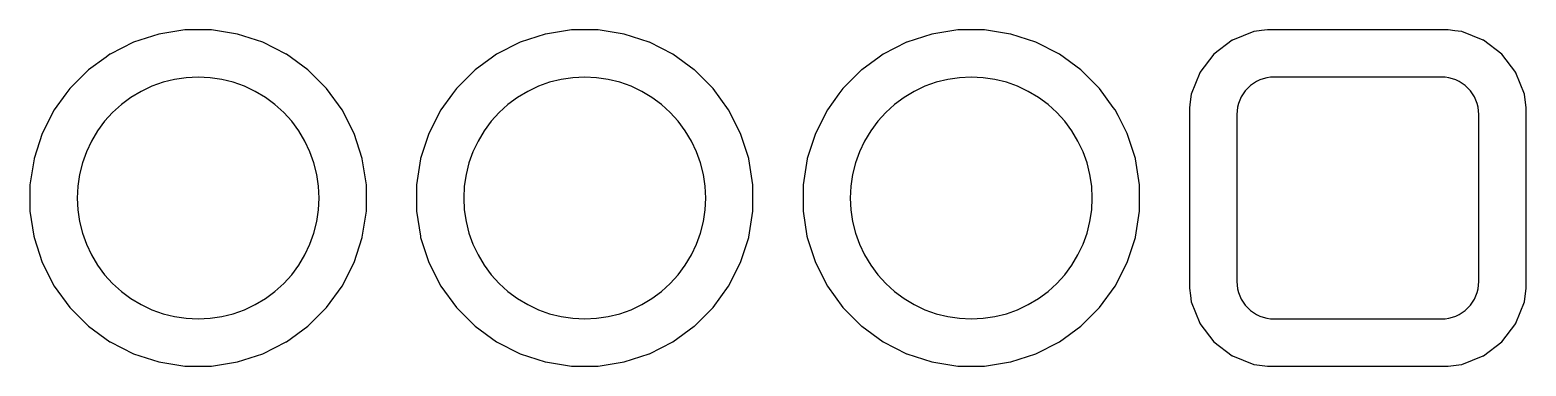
# Model space of a CAD drawing. Header units: metres. Extents: x 92.3 to 181.5, y -134.8 to -50.6.
# Drawn here: x 148.07 to 157.91, y -94.94 to -92.72 of the extents above; entities that cross this region are included whole.
import ezdxf

# ---------------------------------------------------------------- set-up
doc = ezdxf.new("R2010")
doc.units = ezdxf.units.M

msp = doc.modelspace()

# ---------------------------------------------------------------- linework, layer by layer
for points in [[(148.0745, -93.7427), (148.0745, -93.7427), (148.0745, -93.7428), (148.0745, -93.7429), (148.0745, -93.743), (148.0745, -93.743), (148.0745, -93.7431), (148.0745, -93.7432), (148.0745, -93.7433), (148.0745, -93.7434), (148.0745, -93.9166), (148.0745, -93.9167), (148.0745, -93.9168), (148.0745, -93.9169), (148.0745, -93.917), (148.0745, -93.917), (148.0745, -93.9171), (148.0745, -93.9172), (148.0745, -93.9173), (148.0746, -93.9174), (148.1005, -94.0811), (148.1017, -94.0885), (148.1017, -94.0886), (148.1017, -94.0887), (148.1017, -94.0888), (148.1017, -94.0889), (148.1017, -94.0889), (148.1018, -94.089), (148.1018, -94.0891), (148.1018, -94.0892), (148.1018, -94.0892), (148.1554, -94.254), (148.1554, -94.2541), (148.1554, -94.2542), (148.1555, -94.2543), (148.1555, -94.2544), (148.1555, -94.2544), (148.1555, -94.2544), (148.1556, -94.2545), (148.1556, -94.2546), (148.1557, -94.2547), (148.2343, -94.4091), (148.2344, -94.4091), (148.2344, -94.4092), (148.2345, -94.4093), (148.2345, -94.4094), (148.2345, -94.4094), (148.2346, -94.4095), (148.2346, -94.4096), (148.2347, -94.4096), (148.2347, -94.4097), (148.3365, -94.5499), (148.3366, -94.5499), (148.3367, -94.55), (148.3367, -94.5501), (148.3368, -94.5502), (148.3368, -94.5502), (148.3368, -94.5502), (148.3369, -94.5503), (148.337, -94.5504), (148.3371, -94.5505), (148.4595, -94.6729), (148.4596, -94.673), (148.4597, -94.6731), (148.4598, -94.6732), (148.4598, -94.6732), (148.4598, -94.6732), (148.4599, -94.6733), (148.46, -94.6733), (148.4601, -94.6734), (148.4601, -94.6735), (148.6003, -94.7753), (148.6004, -94.7753), (148.6004, -94.7754), (148.6005, -94.7754), (148.6006, -94.7755), (148.6006, -94.7755), (148.6007, -94.7755), (148.6008, -94.7756), (148.6009, -94.7756), (148.6009, -94.7757), (148.7553, -94.8543), (148.7554, -94.8544), (148.7555, -94.8544), (148.7556, -94.8545), (148.7556, -94.8545), (148.7556, -94.8545), (148.7557, -94.8545), (148.7558, -94.8546), (148.7559, -94.8546), (148.756, -94.8546), (148.9208, -94.9082), (148.9208, -94.9082), (148.9209, -94.9082), (148.921, -94.9082), (148.9211, -94.9083), (148.9211, -94.9083), (148.9212, -94.9083), (148.9213, -94.9083), (148.9214, -94.9083), (148.9215, -94.9083), (149.0926, -94.9354), (149.0927, -94.9355), (149.0928, -94.9355), (149.0929, -94.9355), (149.093, -94.9355), (149.093, -94.9355), (149.0931, -94.9355), (149.0932, -94.9355), (149.0933, -94.9355), (149.0934, -94.9355), (149.2666, -94.9355), (149.2667, -94.9355), (149.2668, -94.9355), (149.2669, -94.9355), (149.267, -94.9355), (149.267, -94.9355), (149.2671, -94.9355), (149.2672, -94.9355), (149.2673, -94.9355), (149.2674, -94.9354), (149.4385, -94.9083), (149.4386, -94.9083), (149.4387, -94.9083), (149.4388, -94.9083), (149.4389, -94.9083), (149.4389, -94.9083), (149.439, -94.9082), (149.4391, -94.9082), (149.4392, -94.9082), (149.4392, -94.9082), (149.604, -94.8546), (149.6041, -94.8546), (149.6042, -94.8546), (149.6043, -94.8545), (149.6044, -94.8545), (149.6044, -94.8545), (149.6044, -94.8545), (149.6045, -94.8544), (149.6046, -94.8544), (149.6047, -94.8543), (149.7591, -94.7757), (149.7591, -94.7756), (149.7592, -94.7756), (149.7593, -94.7755), (149.7594, -94.7755), (149.7594, -94.7755), (149.7595, -94.7754), (149.7596, -94.7754), (149.7596, -94.7753), (149.7597, -94.7753), (149.8999, -94.6735), (149.8999, -94.6734), (149.9, -94.6733), (149.9001, -94.6733), (149.9002, -94.6732), (149.9002, -94.6732), (149.9002, -94.6732), (149.9003, -94.6731), (149.9004, -94.673), (149.9005, -94.6729), (150.0229, -94.5505), (150.023, -94.5504), (150.0231, -94.5503), (150.0232, -94.5502), (150.0232, -94.5502), (150.0232, -94.5502), (150.0233, -94.5501), (150.0233, -94.55), (150.0234, -94.5499), (150.0235, -94.5499), (150.1253, -94.4097), (150.1253, -94.4096), (150.1254, -94.4096), (150.1254, -94.4095), (150.1255, -94.4094), (150.1255, -94.4094), (150.1255, -94.4093), (150.1256, -94.4092), (150.1256, -94.4091), (150.1257, -94.4091), (150.2043, -94.2547), (150.2044, -94.2546), (150.2044, -94.2545), (150.2045, -94.2544), (150.2045, -94.2544), (150.2045, -94.2544), (150.2045, -94.2543), (150.2046, -94.2542), (150.2046, -94.2541), (150.2046, -94.254), (150.2582, -94.0892), (150.2582, -94.0892), (150.2582, -94.0891), (150.2582, -94.089), (150.2583, -94.0889), (150.2583, -94.0889), (150.2583, -94.0888), (150.2583, -94.0887), (150.2583, -94.0886), (150.2583, -94.0885), (150.2854, -93.9174), (150.2855, -93.9173), (150.2855, -93.9172), (150.2855, -93.9171), (150.2855, -93.917), (150.2855, -93.917), (150.2855, -93.9169), (150.2855, -93.9168), (150.2855, -93.9167), (150.2855, -93.9166), (150.2855, -93.7434), (150.2855, -93.7433), (150.2855, -93.7432), (150.2855, -93.7431), (150.2855, -93.743), (150.2855, -93.743), (150.2855, -93.7429), (150.2855, -93.7428), (150.2855, -93.7427), (150.2854, -93.7426), (150.2583, -93.5715), (150.2583, -93.5714), (150.2583, -93.5713), (150.2583, -93.5712), (150.2583, -93.5711), (150.2583, -93.5711), (150.2582, -93.571), (150.2582, -93.5709), (150.2582, -93.5708), (150.2582, -93.5708), (150.2046, -93.406), (150.2046, -93.4059), (150.2046, -93.4058), (150.2045, -93.4057), (150.2045, -93.4056), (150.2045, -93.4056), (150.2045, -93.4056), (150.2044, -93.4055), (150.2044, -93.4054), (150.2043, -93.4053), (150.1257, -93.2509), (150.1256, -93.2509), (150.1256, -93.2508), (150.1255, -93.2507), (150.1255, -93.2506), (150.1255, -93.2506), (150.1254, -93.2505), (150.1254, -93.2504), (150.1253, -93.2504), (150.1253, -93.2503), (150.0235, -93.1101), (150.0234, -93.1101), (150.0233, -93.11), (150.0233, -93.1099), (150.0232, -93.1098), (150.0232, -93.1098), (150.0232, -93.1098), (150.0231, -93.1097), (150.023, -93.1096), (150.0229, -93.1095), (149.9005, -92.9871), (149.9004, -92.987), (149.9003, -92.9869), (149.9002, -92.9868), (149.9002, -92.9868), (149.9002, -92.9868), (149.9001, -92.9867), (149.9, -92.9867), (149.8999, -92.9866), (149.8999, -92.9865), (149.7597, -92.8847), (149.7596, -92.8847), (149.7596, -92.8846), (149.7595, -92.8846), (149.7594, -92.8845), (149.7594, -92.8845), (149.7593, -92.8845), (149.7592, -92.8844), (149.7591, -92.8844), (149.7591, -92.8843), (149.6047, -92.8057), (149.6046, -92.8056), (149.6045, -92.8056), (149.6044, -92.8055), (149.6044, -92.8055), (149.6044, -92.8055), (149.6043, -92.8055), (149.6042, -92.8054), (149.6041, -92.8054), (149.604, -92.8054), (149.4392, -92.7518), (149.4391, -92.7518), (149.4391, -92.7518), (149.439, -92.7518), (149.4388, -92.7517), (149.4387, -92.7517), (149.4386, -92.7517), (149.4386, -92.7517), (149.4385, -92.7517), (149.4385, -92.7517), (149.4385, -92.7517), (149.3071, -92.7308), (149.2674, -92.7246), (149.2673, -92.7245), (149.2672, -92.7245), (149.2671, -92.7245), (149.267, -92.7245), (149.267, -92.7245), (149.2669, -92.7245), (149.2668, -92.7245), (149.2667, -92.7245), (149.2666, -92.7245), (149.0934, -92.7245), (149.0933, -92.7245), (149.0932, -92.7245), (149.0931, -92.7245), (149.093, -92.7245), (149.093, -92.7245), (149.0929, -92.7245), (149.0928, -92.7245), (149.0927, -92.7245), (149.0926, -92.7246), (149.0529, -92.7308), (148.9215, -92.7517), (148.9214, -92.7517), (148.9213, -92.7517), (148.9212, -92.7517), (148.9211, -92.7517), (148.9211, -92.7517), (148.921, -92.7518), (148.9209, -92.7518), (148.9209, -92.7518), (148.9208, -92.7518), (148.756, -92.8054), (148.7559, -92.8054), (148.7558, -92.8054), (148.7557, -92.8055), (148.7556, -92.8055), (148.7556, -92.8055), (148.7555, -92.8055), (148.7555, -92.8056), (148.7554, -92.8056), (148.7553, -92.8057), (148.6009, -92.8843), (148.6009, -92.8844), (148.6008, -92.8844), (148.6007, -92.8845), (148.6006, -92.8845), (148.6006, -92.8845), (148.6005, -92.8846), (148.6004, -92.8846), (148.6004, -92.8847), (148.6003, -92.8847), (148.5747, -92.9033), (148.4601, -92.9865), (148.4601, -92.9866), (148.46, -92.9866), (148.4599, -92.9867), (148.4599, -92.9867), (148.4598, -92.9868), (148.4597, -92.9869), (148.4596, -92.987), (148.4595, -92.9871), (148.3371, -93.1095), (148.337, -93.1096), (148.3369, -93.1097), (148.3368, -93.1098), (148.3367, -93.1099), (148.3367, -93.1099), (148.3366, -93.11), (148.3366, -93.1101), (148.3365, -93.1101), (148.3365, -93.1101), (148.3108, -93.1455), (148.2347, -93.2503), (148.2347, -93.2504), (148.2346, -93.2504), (148.2346, -93.2505), (148.2345, -93.2506), (148.2345, -93.2506), (148.2345, -93.2507), (148.2344, -93.2508), (148.2344, -93.2509), (148.2343, -93.2509), (148.1557, -93.4053), (148.1556, -93.4054), (148.1556, -93.4055), (148.1555, -93.4055), (148.1555, -93.4056), (148.1555, -93.4056), (148.1555, -93.4057), (148.1554, -93.4058), (148.1554, -93.4059), (148.1554, -93.406), (148.1018, -93.5708), (148.1018, -93.5709), (148.1018, -93.5709), (148.1018, -93.571), (148.1017, -93.5711), (148.1017, -93.5711), (148.1017, -93.5712), (148.1017, -93.5713), (148.1017, -93.5714), (148.1017, -93.5715), (148.0746, -93.7426), (148.0745, -93.7427)], [(150.6145, -93.7427), (150.6145, -93.7427), (150.6145, -93.7428), (150.6145, -93.7429), (150.6145, -93.743), (150.6145, -93.743), (150.6145, -93.7431), (150.6145, -93.7432), (150.6145, -93.7433), (150.6145, -93.7434), (150.6145, -93.9166), (150.6145, -93.9167), (150.6145, -93.9168), (150.6145, -93.9169), (150.6145, -93.917), (150.6145, -93.917), (150.6145, -93.9171), (150.6145, -93.9172), (150.6145, -93.9173), (150.6146, -93.9174), (150.6405, -94.0811), (150.6417, -94.0885), (150.6417, -94.0886), (150.6417, -94.0887), (150.6417, -94.0888), (150.6417, -94.0889), (150.6417, -94.0889), (150.6418, -94.089), (150.6418, -94.0891), (150.6418, -94.0892), (150.6418, -94.0892), (150.6954, -94.254), (150.6954, -94.2541), (150.6954, -94.2542), (150.6955, -94.2543), (150.6955, -94.2544), (150.6955, -94.2544), (150.6955, -94.2544), (150.6956, -94.2545), (150.6956, -94.2546), (150.6957, -94.2547), (150.7743, -94.4091), (150.7744, -94.4091), (150.7744, -94.4092), (150.7745, -94.4093), (150.7745, -94.4094), (150.7745, -94.4094), (150.7746, -94.4095), (150.7746, -94.4096), (150.7747, -94.4096), (150.7747, -94.4097), (150.8765, -94.5499), (150.8766, -94.5499), (150.8767, -94.55), (150.8767, -94.5501), (150.8768, -94.5502), (150.8768, -94.5502), (150.8768, -94.5502), (150.8769, -94.5503), (150.877, -94.5504), (150.8771, -94.5505), (150.9995, -94.6729), (150.9996, -94.673), (150.9997, -94.6731), (150.9998, -94.6732), (150.9998, -94.6732), (150.9998, -94.6732), (150.9999, -94.6733), (151, -94.6733), (151.0001, -94.6734), (151.0001, -94.6735), (151.1403, -94.7753), (151.1404, -94.7753), (151.1404, -94.7754), (151.1405, -94.7754), (151.1406, -94.7755), (151.1406, -94.7755), (151.1407, -94.7755), (151.1408, -94.7756), (151.1409, -94.7756), (151.1409, -94.7757), (151.2953, -94.8543), (151.2954, -94.8544), (151.2955, -94.8544), (151.2956, -94.8545), (151.2956, -94.8545), (151.2956, -94.8545), (151.2957, -94.8545), (151.2958, -94.8546), (151.2959, -94.8546), (151.296, -94.8546), (151.4608, -94.9082), (151.4608, -94.9082), (151.4609, -94.9082), (151.461, -94.9082), (151.4611, -94.9083), (151.4611, -94.9083), (151.4612, -94.9083), (151.4613, -94.9083), (151.4614, -94.9083), (151.4615, -94.9083), (151.6326, -94.9354), (151.6327, -94.9355), (151.6328, -94.9355), (151.6329, -94.9355), (151.633, -94.9355), (151.633, -94.9355), (151.6331, -94.9355), (151.6332, -94.9355), (151.6333, -94.9355), (151.6334, -94.9355), (151.8066, -94.9355), (151.8067, -94.9355), (151.8068, -94.9355), (151.8069, -94.9355), (151.807, -94.9355), (151.807, -94.9355), (151.8071, -94.9355), (151.8072, -94.9355), (151.8073, -94.9355), (151.8074, -94.9354), (151.9785, -94.9083), (151.9786, -94.9083), (151.9787, -94.9083), (151.9788, -94.9083), (151.9789, -94.9083), (151.9789, -94.9083), (151.979, -94.9082), (151.9791, -94.9082), (151.9792, -94.9082), (151.9792, -94.9082), (152.144, -94.8546), (152.1441, -94.8546), (152.1442, -94.8546), (152.1443, -94.8545), (152.1444, -94.8545), (152.1444, -94.8545), (152.1444, -94.8545), (152.1445, -94.8544), (152.1446, -94.8544), (152.1447, -94.8543), (152.2991, -94.7757), (152.2991, -94.7756), (152.2992, -94.7756), (152.2993, -94.7755), (152.2994, -94.7755), (152.2994, -94.7755), (152.2995, -94.7754), (152.2996, -94.7754), (152.2996, -94.7753), (152.2997, -94.7753), (152.4399, -94.6735), (152.4399, -94.6734), (152.44, -94.6733), (152.4401, -94.6733), (152.4402, -94.6732), (152.4402, -94.6732), (152.4402, -94.6732), (152.4403, -94.6731), (152.4404, -94.673), (152.4405, -94.6729), (152.5629, -94.5505), (152.563, -94.5504), (152.5631, -94.5503), (152.5632, -94.5502), (152.5632, -94.5502), (152.5632, -94.5502), (152.5633, -94.5501), (152.5633, -94.55), (152.5634, -94.5499), (152.5635, -94.5499), (152.6653, -94.4097), (152.6653, -94.4096), (152.6654, -94.4096), (152.6654, -94.4095), (152.6655, -94.4094), (152.6655, -94.4094), (152.6655, -94.4093), (152.6656, -94.4092), (152.6656, -94.4091), (152.6657, -94.4091), (152.7443, -94.2547), (152.7444, -94.2546), (152.7444, -94.2545), (152.7445, -94.2544), (152.7445, -94.2544), (152.7445, -94.2544), (152.7445, -94.2543), (152.7446, -94.2542), (152.7446, -94.2541), (152.7446, -94.254), (152.7982, -94.0892), (152.7982, -94.0892), (152.7982, -94.0891), (152.7982, -94.089), (152.7983, -94.0889), (152.7983, -94.0889), (152.7983, -94.0888), (152.7983, -94.0887), (152.7983, -94.0886), (152.7983, -94.0885), (152.8254, -93.9174), (152.8255, -93.9173), (152.8255, -93.9172), (152.8255, -93.9171), (152.8255, -93.917), (152.8255, -93.917), (152.8255, -93.9169), (152.8255, -93.9168), (152.8255, -93.9167), (152.8255, -93.9166), (152.8255, -93.7434), (152.8255, -93.7433), (152.8255, -93.7432), (152.8255, -93.7431), (152.8255, -93.743), (152.8255, -93.743), (152.8255, -93.7429), (152.8255, -93.7428), (152.8255, -93.7427), (152.8254, -93.7426), (152.7983, -93.5715), (152.7983, -93.5714), (152.7983, -93.5713), (152.7983, -93.5712), (152.7983, -93.5711), (152.7983, -93.5711), (152.7982, -93.571), (152.7982, -93.5709), (152.7982, -93.5708), (152.7982, -93.5708), (152.7446, -93.406), (152.7446, -93.4059), (152.7446, -93.4058), (152.7445, -93.4057), (152.7445, -93.4056), (152.7445, -93.4056), (152.7445, -93.4056), (152.7444, -93.4055), (152.7444, -93.4054), (152.7443, -93.4053), (152.6657, -93.2509), (152.6656, -93.2509), (152.6656, -93.2508), (152.6655, -93.2507), (152.6655, -93.2506), (152.6655, -93.2506), (152.6654, -93.2505), (152.6654, -93.2504), (152.6653, -93.2504), (152.6653, -93.2503), (152.5635, -93.1101), (152.5634, -93.1101), (152.5633, -93.11), (152.5633, -93.1099), (152.5632, -93.1098), (152.5632, -93.1098), (152.5632, -93.1098), (152.5631, -93.1097), (152.563, -93.1096), (152.5629, -93.1095), (152.4405, -92.9871), (152.4404, -92.987), (152.4403, -92.9869), (152.4402, -92.9868), (152.4402, -92.9868), (152.4402, -92.9868), (152.4401, -92.9867), (152.44, -92.9867), (152.4399, -92.9866), (152.4399, -92.9865), (152.2997, -92.8847), (152.2996, -92.8847), (152.2996, -92.8846), (152.2995, -92.8846), (152.2994, -92.8845), (152.2994, -92.8845), (152.2993, -92.8845), (152.2992, -92.8844), (152.2991, -92.8844), (152.2991, -92.8843), (152.1447, -92.8057), (152.1446, -92.8056), (152.1445, -92.8056), (152.1444, -92.8055), (152.1444, -92.8055), (152.1444, -92.8055), (152.1443, -92.8055), (152.1442, -92.8054), (152.1441, -92.8054), (152.144, -92.8054), (151.9792, -92.7518), (151.9791, -92.7518), (151.9791, -92.7518), (151.979, -92.7518), (151.9788, -92.7517), (151.9787, -92.7517), (151.9786, -92.7517), (151.9786, -92.7517), (151.9785, -92.7517), (151.9785, -92.7517), (151.9785, -92.7517), (151.8471, -92.7308), (151.8074, -92.7246), (151.8073, -92.7245), (151.8072, -92.7245), (151.8071, -92.7245), (151.807, -92.7245), (151.807, -92.7245), (151.8069, -92.7245), (151.8068, -92.7245), (151.8067, -92.7245), (151.8066, -92.7245), (151.6334, -92.7245), (151.6333, -92.7245), (151.6332, -92.7245), (151.6331, -92.7245), (151.633, -92.7245), (151.633, -92.7245), (151.6329, -92.7245), (151.6328, -92.7245), (151.6327, -92.7245), (151.6326, -92.7246), (151.5929, -92.7308), (151.4615, -92.7517), (151.4614, -92.7517), (151.4613, -92.7517), (151.4612, -92.7517), (151.4611, -92.7517), (151.4611, -92.7517), (151.461, -92.7518), (151.4609, -92.7518), (151.4609, -92.7518), (151.4608, -92.7518), (151.296, -92.8054), (151.2959, -92.8054), (151.2958, -92.8054), (151.2957, -92.8055), (151.2956, -92.8055), (151.2956, -92.8055), (151.2955, -92.8055), (151.2955, -92.8056), (151.2954, -92.8056), (151.2953, -92.8057), (151.1409, -92.8843), (151.1409, -92.8844), (151.1408, -92.8844), (151.1407, -92.8845), (151.1406, -92.8845), (151.1406, -92.8845), (151.1405, -92.8846), (151.1404, -92.8846), (151.1404, -92.8847), (151.1403, -92.8847), (151.1147, -92.9033), (151.0001, -92.9865), (151.0001, -92.9866), (151, -92.9866), (150.9999, -92.9867), (150.9999, -92.9867), (150.9998, -92.9868), (150.9997, -92.9869), (150.9996, -92.987), (150.9995, -92.9871), (150.8771, -93.1095), (150.877, -93.1096), (150.8769, -93.1097), (150.8768, -93.1098), (150.8767, -93.1099), (150.8767, -93.1099), (150.8766, -93.11), (150.8766, -93.1101), (150.8765, -93.1101), (150.8765, -93.1101), (150.8508, -93.1455), (150.7747, -93.2503), (150.7747, -93.2504), (150.7746, -93.2504), (150.7746, -93.2505), (150.7745, -93.2506), (150.7745, -93.2506), (150.7745, -93.2507), (150.7744, -93.2508), (150.7744, -93.2509), (150.7743, -93.2509), (150.6957, -93.4053), (150.6956, -93.4054), (150.6956, -93.4055), (150.6955, -93.4055), (150.6955, -93.4056), (150.6955, -93.4056), (150.6955, -93.4057), (150.6954, -93.4058), (150.6954, -93.4059), (150.6954, -93.406), (150.6418, -93.5708), (150.6418, -93.5709), (150.6418, -93.5709), (150.6418, -93.571), (150.6417, -93.5711), (150.6417, -93.5711), (150.6417, -93.5712), (150.6417, -93.5713), (150.6417, -93.5714), (150.6417, -93.5715), (150.6146, -93.7426), (150.6145, -93.7427)], [(153.1545, -93.7427), (153.1545, -93.7427), (153.1545, -93.7428), (153.1545, -93.7429), (153.1545, -93.743), (153.1545, -93.743), (153.1545, -93.7431), (153.1545, -93.7432), (153.1545, -93.7433), (153.1545, -93.7434), (153.1545, -93.9166), (153.1545, -93.9167), (153.1545, -93.9168), (153.1545, -93.9169), (153.1545, -93.917), (153.1545, -93.917), (153.1545, -93.9171), (153.1545, -93.9172), (153.1545, -93.9173), (153.1546, -93.9174), (153.1805, -94.0811), (153.1817, -94.0885), (153.1817, -94.0886), (153.1817, -94.0887), (153.1817, -94.0888), (153.1817, -94.0889), (153.1817, -94.0889), (153.1818, -94.089), (153.1818, -94.0891), (153.1818, -94.0892), (153.1818, -94.0892), (153.2354, -94.254), (153.2354, -94.2541), (153.2354, -94.2542), (153.2355, -94.2543), (153.2355, -94.2544), (153.2355, -94.2544), (153.2355, -94.2544), (153.2356, -94.2545), (153.2356, -94.2546), (153.2357, -94.2547), (153.3143, -94.4091), (153.3144, -94.4091), (153.3144, -94.4092), (153.3145, -94.4093), (153.3145, -94.4094), (153.3145, -94.4094), (153.3146, -94.4095), (153.3146, -94.4096), (153.3147, -94.4096), (153.3147, -94.4097), (153.4165, -94.5499), (153.4166, -94.5499), (153.4167, -94.55), (153.4167, -94.5501), (153.4168, -94.5502), (153.4168, -94.5502), (153.4168, -94.5502), (153.4169, -94.5503), (153.417, -94.5504), (153.4171, -94.5505), (153.5395, -94.6729), (153.5396, -94.673), (153.5397, -94.6731), (153.5398, -94.6732), (153.5398, -94.6732), (153.5398, -94.6732), (153.5399, -94.6733), (153.54, -94.6733), (153.5401, -94.6734), (153.5401, -94.6735), (153.6803, -94.7753), (153.6804, -94.7753), (153.6804, -94.7754), (153.6805, -94.7754), (153.6806, -94.7755), (153.6806, -94.7755), (153.6807, -94.7755), (153.6808, -94.7756), (153.6809, -94.7756), (153.6809, -94.7757), (153.8353, -94.8543), (153.8354, -94.8544), (153.8355, -94.8544), (153.8356, -94.8545), (153.8356, -94.8545), (153.8356, -94.8545), (153.8357, -94.8545), (153.8358, -94.8546), (153.8359, -94.8546), (153.836, -94.8546), (154.0008, -94.9082), (154.0008, -94.9082), (154.0009, -94.9082), (154.001, -94.9082), (154.0011, -94.9083), (154.0011, -94.9083), (154.0012, -94.9083), (154.0013, -94.9083), (154.0014, -94.9083), (154.0015, -94.9083), (154.1726, -94.9354), (154.1727, -94.9355), (154.1728, -94.9355), (154.1729, -94.9355), (154.173, -94.9355), (154.173, -94.9355), (154.1731, -94.9355), (154.1732, -94.9355), (154.1733, -94.9355), (154.1734, -94.9355), (154.3466, -94.9355), (154.3467, -94.9355), (154.3468, -94.9355), (154.3469, -94.9355), (154.347, -94.9355), (154.347, -94.9355), (154.3471, -94.9355), (154.3472, -94.9355), (154.3473, -94.9355), (154.3474, -94.9354), (154.5185, -94.9083), (154.5186, -94.9083), (154.5187, -94.9083), (154.5188, -94.9083), (154.5189, -94.9083), (154.5189, -94.9083), (154.519, -94.9082), (154.5191, -94.9082), (154.5192, -94.9082), (154.5192, -94.9082), (154.684, -94.8546), (154.6841, -94.8546), (154.6842, -94.8546), (154.6843, -94.8545), (154.6844, -94.8545), (154.6844, -94.8545), (154.6844, -94.8545), (154.6845, -94.8544), (154.6846, -94.8544), (154.6847, -94.8543), (154.8391, -94.7757), (154.8391, -94.7756), (154.8392, -94.7756), (154.8393, -94.7755), (154.8394, -94.7755), (154.8394, -94.7755), (154.8395, -94.7754), (154.8396, -94.7754), (154.8396, -94.7753), (154.8397, -94.7753), (154.9799, -94.6735), (154.9799, -94.6734), (154.98, -94.6733), (154.9801, -94.6733), (154.9802, -94.6732), (154.9802, -94.6732), (154.9802, -94.6732), (154.9803, -94.6731), (154.9804, -94.673), (154.9805, -94.6729), (155.1029, -94.5505), (155.103, -94.5504), (155.1031, -94.5503), (155.1032, -94.5502), (155.1032, -94.5502), (155.1032, -94.5502), (155.1033, -94.5501), (155.1033, -94.55), (155.1034, -94.5499), (155.1035, -94.5499), (155.2053, -94.4097), (155.2053, -94.4096), (155.2054, -94.4096), (155.2054, -94.4095), (155.2055, -94.4094), (155.2055, -94.4094), (155.2055, -94.4093), (155.2056, -94.4092), (155.2056, -94.4091), (155.2057, -94.4091), (155.2843, -94.2547), (155.2844, -94.2546), (155.2844, -94.2545), (155.2845, -94.2544), (155.2845, -94.2544), (155.2845, -94.2544), (155.2845, -94.2543), (155.2846, -94.2542), (155.2846, -94.2541), (155.2846, -94.254), (155.3382, -94.0892), (155.3382, -94.0892), (155.3382, -94.0891), (155.3382, -94.089), (155.3383, -94.0889), (155.3383, -94.0889), (155.3383, -94.0888), (155.3383, -94.0887), (155.3383, -94.0886), (155.3383, -94.0885), (155.3654, -93.9174), (155.3655, -93.9173), (155.3655, -93.9172), (155.3655, -93.9171), (155.3655, -93.917), (155.3655, -93.917), (155.3655, -93.9169), (155.3655, -93.9168), (155.3655, -93.9167), (155.3655, -93.9166), (155.3655, -93.7434), (155.3655, -93.7433), (155.3655, -93.7432), (155.3655, -93.7431), (155.3655, -93.743), (155.3655, -93.743), (155.3655, -93.7429), (155.3655, -93.7428), (155.3655, -93.7427), (155.3654, -93.7426), (155.3383, -93.5715), (155.3383, -93.5714), (155.3383, -93.5713), (155.3383, -93.5712), (155.3383, -93.5711), (155.3383, -93.5711), (155.3382, -93.571), (155.3382, -93.5709), (155.3382, -93.5708), (155.3382, -93.5708), (155.2846, -93.406), (155.2846, -93.4059), (155.2846, -93.4058), (155.2845, -93.4057), (155.2845, -93.4056), (155.2845, -93.4056), (155.2845, -93.4056), (155.2844, -93.4055), (155.2844, -93.4054), (155.2843, -93.4053), (155.2751, -93.3872), (155.2242, -93.2872), (155.2242, -93.2872), (155.2057, -93.2509), (155.2056, -93.2509), (155.2056, -93.2508), (155.2055, -93.2507), (155.2055, -93.2506), (155.2055, -93.2506), (155.2054, -93.2505), (155.2054, -93.2504), (155.2053, -93.2504), (155.2053, -93.2503), (155.1934, -93.234), (155.1035, -93.1101), (155.1034, -93.1101), (155.1033, -93.11), (155.1033, -93.1099), (155.1032, -93.1098), (155.1032, -93.1098), (155.1032, -93.1098), (155.1031, -93.1097), (155.103, -93.1096), (155.1029, -93.1095), (154.9805, -92.9871), (154.9804, -92.987), (154.9803, -92.9869), (154.9802, -92.9868), (154.9802, -92.9868), (154.9802, -92.9868), (154.9801, -92.9867), (154.98, -92.9867), (154.9799, -92.9866), (154.9799, -92.9865), (154.8397, -92.8847), (154.8396, -92.8847), (154.8396, -92.8846), (154.8395, -92.8846), (154.8394, -92.8845), (154.8394, -92.8845), (154.8393, -92.8845), (154.8392, -92.8844), (154.8391, -92.8844), (154.8391, -92.8843), (154.6847, -92.8057), (154.6846, -92.8056), (154.6845, -92.8056), (154.6844, -92.8055), (154.6844, -92.8055), (154.6844, -92.8055), (154.6843, -92.8055), (154.6842, -92.8054), (154.6841, -92.8054), (154.684, -92.8054), (154.5192, -92.7518), (154.5191, -92.7518), (154.5191, -92.7518), (154.519, -92.7518), (154.5188, -92.7517), (154.5187, -92.7517), (154.5186, -92.7517), (154.5186, -92.7517), (154.5185, -92.7517), (154.5185, -92.7517), (154.5185, -92.7517), (154.3871, -92.7308), (154.3474, -92.7246), (154.3473, -92.7245), (154.3472, -92.7245), (154.3471, -92.7245), (154.347, -92.7245), (154.347, -92.7245), (154.3469, -92.7245), (154.3468, -92.7245), (154.3467, -92.7245), (154.3466, -92.7245), (154.1734, -92.7245), (154.1733, -92.7245), (154.1732, -92.7245), (154.1731, -92.7245), (154.173, -92.7245), (154.173, -92.7245), (154.1729, -92.7245), (154.1728, -92.7245), (154.1727, -92.7245), (154.1726, -92.7246), (154.1329, -92.7308), (154.0015, -92.7517), (154.0014, -92.7517), (154.0013, -92.7517), (154.0012, -92.7517), (154.0011, -92.7517), (154.0011, -92.7517), (154.001, -92.7518), (154.0009, -92.7518), (154.0009, -92.7518), (154.0008, -92.7518), (153.836, -92.8054), (153.8359, -92.8054), (153.8358, -92.8054), (153.8357, -92.8055), (153.8356, -92.8055), (153.8356, -92.8055), (153.8355, -92.8055), (153.8355, -92.8056), (153.8354, -92.8056), (153.8353, -92.8057), (153.6809, -92.8843), (153.6809, -92.8844), (153.6808, -92.8844), (153.6807, -92.8845), (153.6806, -92.8845), (153.6806, -92.8845), (153.6805, -92.8846), (153.6804, -92.8846), (153.6804, -92.8847), (153.6803, -92.8847), (153.6547, -92.9033), (153.5401, -92.9865), (153.5401, -92.9866), (153.54, -92.9866), (153.5399, -92.9867), (153.5399, -92.9867), (153.5398, -92.9868), (153.5397, -92.9869), (153.5396, -92.987), (153.5395, -92.9871), (153.4171, -93.1095), (153.417, -93.1096), (153.4169, -93.1097), (153.4168, -93.1098), (153.4167, -93.1099), (153.4167, -93.1099), (153.4166, -93.11), (153.4166, -93.1101), (153.4165, -93.1101), (153.4165, -93.1101), (153.3908, -93.1455), (153.3147, -93.2503), (153.3147, -93.2504), (153.3146, -93.2504), (153.3146, -93.2505), (153.3145, -93.2506), (153.3145, -93.2506), (153.3145, -93.2507), (153.3144, -93.2508), (153.3144, -93.2509), (153.3143, -93.2509), (153.2357, -93.4053), (153.2356, -93.4054), (153.2356, -93.4055), (153.2355, -93.4055), (153.2355, -93.4056), (153.2355, -93.4056), (153.2355, -93.4057), (153.2354, -93.4058), (153.2354, -93.4059), (153.2354, -93.406), (153.1818, -93.5708), (153.1818, -93.5709), (153.1818, -93.5709), (153.1818, -93.571), (153.1817, -93.5711), (153.1817, -93.5711), (153.1817, -93.5712), (153.1817, -93.5713), (153.1817, -93.5714), (153.1817, -93.5715), (153.1546, -93.7426), (153.1545, -93.7427)], [(155.6945, -93.2365), (155.6945, -93.2365), (155.6945, -93.2366), (155.6945, -93.2367), (155.6945, -93.2367), (155.6945, -93.2369), (155.6945, -94.4231), (155.6945, -94.4233), (155.6945, -94.4233), (155.6945, -94.4234), (155.6945, -94.4235), (155.6945, -94.4235), (155.6945, -94.4237), (155.7002, -94.4706), (155.7052, -94.5122), (155.7052, -94.5123), (155.7052, -94.5124), (155.7052, -94.5125), (155.7052, -94.5126), (155.7052, -94.5126), (155.7052, -94.5127), (155.7053, -94.5128), (155.7053, -94.5129), (155.7053, -94.513), (155.7053, -94.513), (155.7054, -94.5131), (155.7054, -94.5132), (155.7054, -94.5133), (155.7055, -94.5134), (155.761, -94.6542), (155.761, -94.6543), (155.7611, -94.6544), (155.7611, -94.6545), (155.7612, -94.6546), (155.7612, -94.6546), (155.7612, -94.6547), (155.7613, -94.6548), (155.7613, -94.6549), (155.7614, -94.655), (155.7614, -94.655), (155.7615, -94.6551), (155.7615, -94.6552), (155.7616, -94.6553), (155.7617, -94.6554), (155.8531, -94.7759), (155.8532, -94.776), (155.8532, -94.7761), (155.8533, -94.7762), (155.8534, -94.7763), (155.8534, -94.7763), (155.8535, -94.7764), (155.8535, -94.7765), (155.8536, -94.7765), (155.8537, -94.7766), (155.8537, -94.7766), (155.8538, -94.7767), (155.8539, -94.7768), (155.854, -94.7768), (155.8541, -94.7769), (155.9746, -94.8683), (155.9747, -94.8684), (155.9748, -94.8685), (155.9749, -94.8685), (155.975, -94.8686), (155.975, -94.8686), (155.9751, -94.8687), (155.9752, -94.8687), (155.9753, -94.8688), (155.9754, -94.8688), (155.9754, -94.8688), (155.9755, -94.8689), (155.9756, -94.8689), (155.9757, -94.869), (155.9757, -94.869), (155.9758, -94.869), (156.1166, -94.9245), (156.1167, -94.9246), (156.1168, -94.9246), (156.1169, -94.9246), (156.117, -94.9247), (156.117, -94.9247), (156.1171, -94.9247), (156.1172, -94.9247), (156.1173, -94.9247), (156.1174, -94.9248), (156.1174, -94.9248), (156.1175, -94.9248), (156.1176, -94.9248), (156.1177, -94.9248), (156.1178, -94.9248), (156.2063, -94.9355), (156.2065, -94.9355), (156.2065, -94.9355), (156.2066, -94.9355), (156.2067, -94.9355), (156.2067, -94.9355), (156.2069, -94.9355), (157.3931, -94.9355), (157.3933, -94.9355), (157.3933, -94.9355), (157.3934, -94.9355), (157.3935, -94.9355), (157.3935, -94.9355), (157.3937, -94.9355), (157.4822, -94.9248), (157.4823, -94.9248), (157.4824, -94.9248), (157.4825, -94.9248), (157.4826, -94.9248), (157.4826, -94.9248), (157.4827, -94.9247), (157.4828, -94.9247), (157.4829, -94.9247), (157.483, -94.9247), (157.483, -94.9247), (157.4831, -94.9246), (157.4832, -94.9246), (157.4833, -94.9246), (157.4834, -94.9245), (157.6242, -94.869), (157.6243, -94.869), (157.6244, -94.8689), (157.6245, -94.8689), (157.6246, -94.8688), (157.6246, -94.8688), (157.6247, -94.8688), (157.6248, -94.8687), (157.6249, -94.8687), (157.625, -94.8686), (157.625, -94.8686), (157.6251, -94.8685), (157.6252, -94.8685), (157.6253, -94.8684), (157.6254, -94.8683), (157.7459, -94.7769), (157.746, -94.7768), (157.7461, -94.7768), (157.7462, -94.7767), (157.7463, -94.7766), (157.7463, -94.7766), (157.7464, -94.7765), (157.7465, -94.7765), (157.7465, -94.7764), (157.7466, -94.7763), (157.7466, -94.7763), (157.7467, -94.7762), (157.7468, -94.7761), (157.7468, -94.776), (157.7469, -94.7759), (157.8383, -94.6554), (157.8384, -94.6553), (157.8385, -94.6552), (157.8385, -94.6551), (157.8386, -94.655), (157.8386, -94.655), (157.8387, -94.6549), (157.8387, -94.6548), (157.8388, -94.6547), (157.8388, -94.6546), (157.8388, -94.6546), (157.8389, -94.6545), (157.8389, -94.6544), (157.839, -94.6543), (157.839, -94.6542), (157.8945, -94.5134), (157.8946, -94.5133), (157.8946, -94.5132), (157.8946, -94.5131), (157.8947, -94.513), (157.8947, -94.513), (157.8947, -94.5129), (157.8947, -94.5128), (157.8947, -94.5127), (157.8948, -94.5126), (157.8948, -94.5126), (157.8948, -94.5125), (157.8948, -94.5124), (157.8948, -94.5123), (157.8948, -94.5122), (157.9055, -94.4237), (157.9055, -94.4235), (157.9055, -94.4235), (157.9055, -94.4234), (157.9055, -94.4233), (157.9055, -94.4233), (157.9055, -94.4231), (157.9055, -93.2369), (157.9055, -93.2367), (157.9055, -93.2367), (157.9055, -93.2366), (157.9055, -93.2365), (157.9055, -93.2365), (157.9055, -93.2363), (157.8948, -93.1478), (157.8948, -93.1477), (157.8948, -93.1476), (157.8948, -93.1475), (157.8948, -93.1474), (157.8948, -93.1474), (157.8947, -93.1473), (157.8947, -93.1472), (157.8947, -93.1471), (157.8947, -93.147), (157.8947, -93.147), (157.8946, -93.1469), (157.8946, -93.1468), (157.8946, -93.1467), (157.8945, -93.1466), (157.839, -93.0058), (157.839, -93.0057), (157.839, -93.0057), (157.8389, -93.0056), (157.8389, -93.0055), (157.8388, -93.0054), (157.8388, -93.0054), (157.8388, -93.0053), (157.8387, -93.0052), (157.8387, -93.0051), (157.8386, -93.005), (157.8386, -93.005), (157.8385, -93.0049), (157.8385, -93.0048), (157.8384, -93.0047), (157.8383, -93.0046), (157.7469, -92.8841), (157.7468, -92.884), (157.7468, -92.8839), (157.7467, -92.8838), (157.7466, -92.8837), (157.7466, -92.8837), (157.7465, -92.8836), (157.7465, -92.8835), (157.7464, -92.8835), (157.7463, -92.8834), (157.7463, -92.8834), (157.7462, -92.8833), (157.7461, -92.8832), (157.746, -92.8832), (157.7459, -92.8831), (157.6254, -92.7917), (157.6253, -92.7916), (157.6252, -92.7915), (157.6251, -92.7915), (157.625, -92.7914), (157.625, -92.7914), (157.6249, -92.7913), (157.6248, -92.7913), (157.6247, -92.7912), (157.6246, -92.7912), (157.6246, -92.7912), (157.6245, -92.7911), (157.6244, -92.7911), (157.6243, -92.791), (157.6242, -92.791), (157.4834, -92.7355), (157.4833, -92.7354), (157.4832, -92.7354), (157.4831, -92.7354), (157.483, -92.7353), (157.483, -92.7353), (157.4829, -92.7353), (157.4828, -92.7353), (157.4827, -92.7352), (157.4826, -92.7352), (157.4826, -92.7352), (157.4825, -92.7352), (157.4824, -92.7352), (157.4823, -92.7352), (157.4822, -92.7352), (157.4365, -92.7297), (157.3937, -92.7245), (157.3935, -92.7245), (157.3935, -92.7245), (157.3934, -92.7245), (157.3933, -92.7245), (157.3933, -92.7245), (157.3931, -92.7245), (156.2069, -92.7245), (156.2067, -92.7245), (156.2067, -92.7245), (156.2066, -92.7245), (156.2065, -92.7245), (156.2065, -92.7245), (156.2063, -92.7245), (156.1673, -92.7292), (156.1178, -92.7352), (156.1177, -92.7352), (156.1176, -92.7352), (156.1175, -92.7352), (156.1174, -92.7352), (156.1174, -92.7352), (156.1173, -92.7352), (156.1172, -92.7353), (156.1171, -92.7353), (156.117, -92.7353), (156.117, -92.7353), (156.1169, -92.7354), (156.1168, -92.7354), (156.1167, -92.7354), (156.1166, -92.7355), (155.9758, -92.791), (155.9757, -92.791), (155.9756, -92.7911), (155.9755, -92.7911), (155.9754, -92.7912), (155.9754, -92.7912), (155.9753, -92.7912), (155.9752, -92.7913), (155.9751, -92.7913), (155.975, -92.7914), (155.975, -92.7914), (155.9749, -92.7915), (155.9748, -92.7915), (155.9747, -92.7916), (155.9746, -92.7917), (155.8541, -92.8831), (155.854, -92.8832), (155.8539, -92.8832), (155.8538, -92.8833), (155.8537, -92.8834), (155.8537, -92.8834), (155.8536, -92.8835), (155.8535, -92.8835), (155.8535, -92.8836), (155.8534, -92.8837), (155.8534, -92.8837), (155.8533, -92.8838), (155.8532, -92.8839), (155.8532, -92.884), (155.8531, -92.8841), (155.7617, -93.0046), (155.7616, -93.0047), (155.7615, -93.0048), (155.7615, -93.0049), (155.7614, -93.005), (155.7614, -93.005), (155.7613, -93.0051), (155.7613, -93.0052), (155.7612, -93.0053), (155.7612, -93.0054), (155.7612, -93.0054), (155.7611, -93.0055), (155.7611, -93.0056), (155.761, -93.0057), (155.761, -93.0058), (155.7055, -93.1466), (155.7054, -93.1467), (155.7054, -93.1468), (155.7054, -93.1469), (155.7053, -93.147), (155.7053, -93.147), (155.7053, -93.1471), (155.7053, -93.1472), (155.7052, -93.1473), (155.7052, -93.1474), (155.7052, -93.1474), (155.7052, -93.1475), (155.7052, -93.1476), (155.7052, -93.1477), (155.7052, -93.1478), (155.6992, -93.1973), (155.6945, -93.2363), (155.6945, -93.2365)], [(148.8758, -94.5645), (148.9492, -94.5908), (149.0249, -94.6097), (149.1021, -94.6212), (149.18, -94.625), (149.2579, -94.6212), (149.3351, -94.6097), (149.4108, -94.5908), (149.4842, -94.5645), (149.5548, -94.5311), (149.6217, -94.491), (149.6843, -94.4445), (149.7421, -94.3921), (149.7945, -94.3343), (149.841, -94.2717), (149.8811, -94.2048), (149.9145, -94.1342), (149.9408, -94.0608), (149.9597, -93.9851), (149.9712, -93.9079), (149.975, -93.83), (149.9712, -93.7521), (149.9597, -93.6749), (149.9408, -93.5992), (149.9145, -93.5258), (149.8811, -93.4552), (149.841, -93.3883), (149.7945, -93.3257), (149.7421, -93.2679), (149.6843, -93.2155), (149.6217, -93.169), (149.5548, -93.1289), (149.4842, -93.0955), (149.4108, -93.0692), (149.3351, -93.0503), (149.2579, -93.0388), (149.18, -93.035), (149.1021, -93.0388), (149.0249, -93.0503), (148.9492, -93.0692), (148.8758, -93.0955), (148.8052, -93.1289), (148.7383, -93.169), (148.6757, -93.2155), (148.6179, -93.2679), (148.5655, -93.3257), (148.519, -93.3883), (148.4789, -93.4552), (148.4455, -93.5258), (148.4192, -93.5992), (148.4003, -93.6749), (148.3888, -93.7521), (148.385, -93.83), (148.3888, -93.9079), (148.4003, -93.9851), (148.4192, -94.0608), (148.4455, -94.1342), (148.4789, -94.2048), (148.519, -94.2717), (148.5655, -94.3343), (148.6179, -94.3921), (148.6757, -94.4445), (148.7383, -94.491), (148.8052, -94.5311), (148.8758, -94.5645)], [(151.4158, -94.5645), (151.4892, -94.5908), (151.5649, -94.6097), (151.6421, -94.6212), (151.72, -94.625), (151.7979, -94.6212), (151.8751, -94.6097), (151.9508, -94.5908), (152.0242, -94.5645), (152.0948, -94.5311), (152.1617, -94.491), (152.2243, -94.4445), (152.2821, -94.3921), (152.3345, -94.3343), (152.381, -94.2717), (152.4211, -94.2048), (152.4545, -94.1342), (152.4808, -94.0608), (152.4997, -93.9851), (152.5112, -93.9079), (152.515, -93.83), (152.5112, -93.7521), (152.4997, -93.6749), (152.4808, -93.5992), (152.4545, -93.5258), (152.4211, -93.4552), (152.381, -93.3883), (152.3345, -93.3257), (152.2821, -93.2679), (152.2243, -93.2155), (152.1617, -93.169), (152.0948, -93.1289), (152.0242, -93.0955), (151.9508, -93.0692), (151.8751, -93.0503), (151.7979, -93.0388), (151.72, -93.035), (151.6421, -93.0388), (151.5649, -93.0503), (151.4892, -93.0692), (151.4158, -93.0955), (151.3452, -93.1289), (151.2783, -93.169), (151.2157, -93.2155), (151.1579, -93.2679), (151.1055, -93.3257), (151.059, -93.3883), (151.0189, -93.4552), (150.9855, -93.5258), (150.9592, -93.5992), (150.9403, -93.6749), (150.9288, -93.7521), (150.925, -93.83), (150.9288, -93.9079), (150.9403, -93.9851), (150.9592, -94.0608), (150.9855, -94.1342), (151.0189, -94.2048), (151.059, -94.2717), (151.1055, -94.3343), (151.1579, -94.3921), (151.2157, -94.4445), (151.2783, -94.491), (151.3452, -94.5311), (151.4158, -94.5645)], [(153.9558, -94.5645), (154.0292, -94.5908), (154.1049, -94.6097), (154.1821, -94.6212), (154.26, -94.625), (154.3379, -94.6212), (154.4151, -94.6097), (154.4908, -94.5908), (154.5642, -94.5645), (154.6348, -94.5311), (154.7017, -94.491), (154.7643, -94.4445), (154.8221, -94.3921), (154.8745, -94.3343), (154.921, -94.2717), (154.9611, -94.2048), (154.9945, -94.1342), (155.0208, -94.0608), (155.0397, -93.9851), (155.0512, -93.9079), (155.055, -93.83), (155.0512, -93.7521), (155.0397, -93.6749), (155.0208, -93.5992), (154.9945, -93.5258), (154.9611, -93.4552), (154.921, -93.3883), (154.8745, -93.3257), (154.8221, -93.2679), (154.7643, -93.2155), (154.7017, -93.169), (154.6348, -93.1289), (154.5642, -93.0955), (154.4908, -93.0692), (154.4151, -93.0503), (154.3379, -93.0388), (154.26, -93.035), (154.1821, -93.0388), (154.1049, -93.0503), (154.0292, -93.0692), (153.9558, -93.0955), (153.8852, -93.1289), (153.8183, -93.169), (153.7557, -93.2155), (153.6979, -93.2679), (153.6455, -93.3257), (153.599, -93.3883), (153.5589, -93.4552), (153.5255, -93.5258), (153.4992, -93.5992), (153.4803, -93.6749), (153.4688, -93.7521), (153.465, -93.83), (153.4688, -93.9079), (153.4803, -93.9851), (153.4992, -94.0608), (153.5255, -94.1342), (153.5589, -94.2048), (153.599, -94.2717), (153.6455, -94.3343), (153.6979, -94.3921), (153.7557, -94.4445), (153.8183, -94.491), (153.8852, -94.5311), (153.9558, -94.5645)], [(156.1562, -94.6063), (156.1789, -94.6144), (156.2022, -94.6203), (156.226, -94.6238), (156.2501, -94.625), (157.3499, -94.625), (157.374, -94.6238), (157.3978, -94.6203), (157.4211, -94.6144), (157.4438, -94.6063), (157.4655, -94.5961), (157.4861, -94.5837), (157.5054, -94.5694), (157.5232, -94.5532), (157.5394, -94.5354), (157.5537, -94.5161), (157.5661, -94.4955), (157.5763, -94.4738), (157.5844, -94.4511), (157.5903, -94.4278), (157.5938, -94.404), (157.595, -94.3799), (157.595, -93.2801), (157.5938, -93.256), (157.5903, -93.2322), (157.5844, -93.2089), (157.5763, -93.1862), (157.5661, -93.1645), (157.5537, -93.1439), (157.5394, -93.1246), (157.5232, -93.1068), (157.5054, -93.0906), (157.4861, -93.0763), (157.4655, -93.0639), (157.4438, -93.0537), (157.4211, -93.0456), (157.3978, -93.0397), (157.374, -93.0362), (157.3499, -93.035), (156.2501, -93.035), (156.226, -93.0362), (156.2022, -93.0397), (156.1789, -93.0456), (156.1562, -93.0537), (156.1345, -93.0639), (156.1139, -93.0763), (156.0946, -93.0906), (156.0768, -93.1068), (156.0606, -93.1246), (156.0463, -93.1439), (156.0339, -93.1645), (156.0237, -93.1862), (156.0156, -93.2089), (156.0097, -93.2322), (156.0062, -93.256), (156.005, -93.2801), (156.005, -94.3799), (156.0062, -94.404), (156.0097, -94.4278), (156.0156, -94.4511), (156.0237, -94.4738), (156.0339, -94.4955), (156.0463, -94.5161), (156.0606, -94.5354), (156.0768, -94.5532), (156.0946, -94.5694), (156.1139, -94.5837), (156.1345, -94.5961), (156.1562, -94.6063)]]:
    msp.add_lwpolyline(points)

doc.saveas('drawing.dxf')
